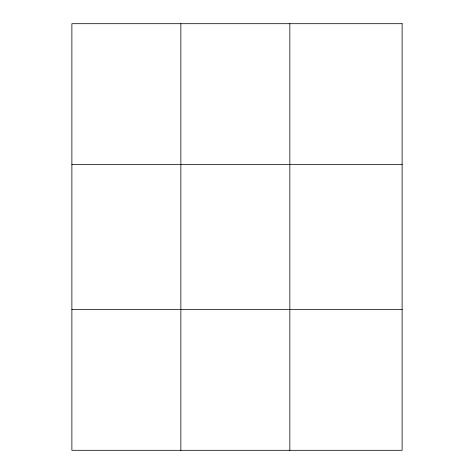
<?xml version="1.0" encoding="UTF-8"?>
<svg xmlns="http://www.w3.org/2000/svg" width="474" height="474" viewBox="0 0 474 474"><rect width="100%" height="100%" fill="white"/><g stroke="black" fill="none" stroke-linecap="round" stroke-linejoin="round"><path stroke-width="0.71" d="M180.861 23.7L180.861 450.3M289.839 23.7L289.839 450.3M71.882 164.478L402.118 164.478M71.882 309.522L402.118 309.522M402.118 23.7L402.118 450.3L71.882 450.3L71.882 23.7L402.118 23.7"/></g></svg>
